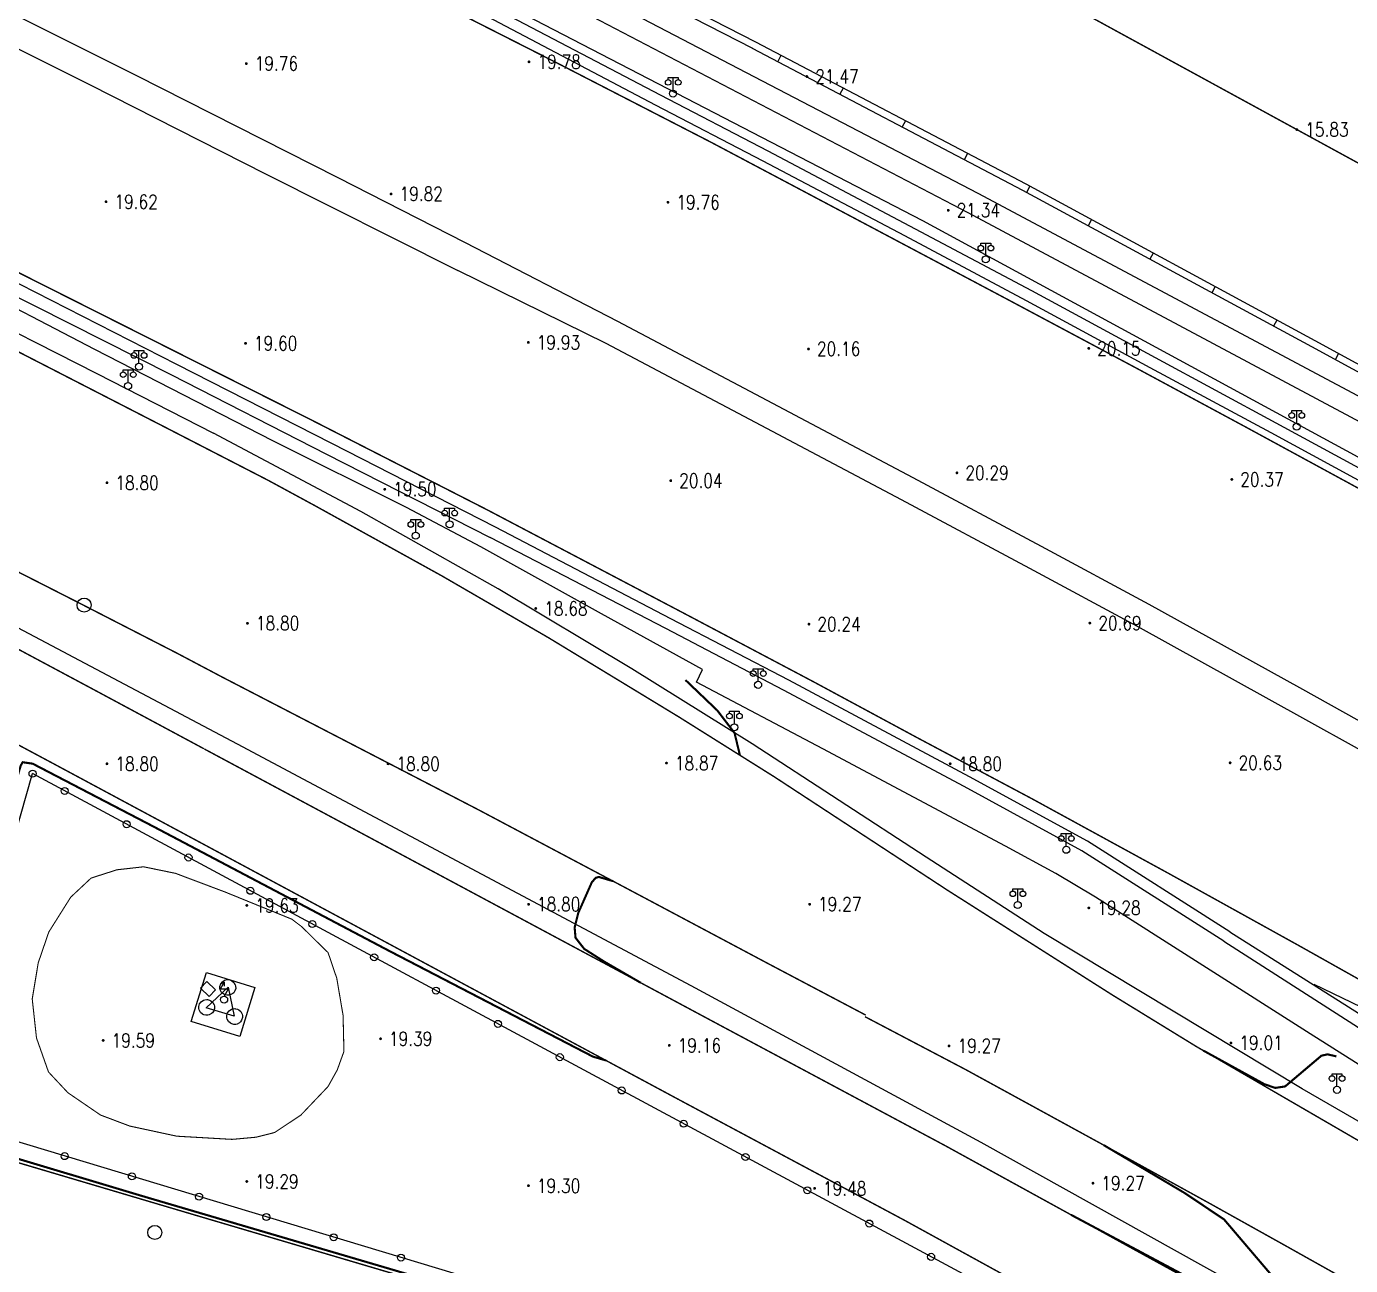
# Model space of a CAD drawing. Extents: x 404846 to 408477, y 3390929 to 3392894.
# Drawn here: x 407215.6 to 407309.8, y 3391868.7 to 3391956.9 of the extents above; entities that cross this region are included whole.
import ezdxf
from ezdxf.enums import TextEntityAlignment as Align

# ---------------------------------------------------------------- set-up
doc = ezdxf.new("R2010")
doc.units = 0
doc.header["$LTSCALE"] = 0.5
doc.layers.get('0').update_dxf_attribs({"linetype": 'CONTINUOUS'})
doc.layers.add('ASSIST', color=7, linetype='CONTINUOUS', plot=False)
for name, color, linetype in [('DGX', 2, 'CONTINUOUS'), ('DLDW', 11, 'CONTINUOUS'), ('DLSS', 4, 'CONTINUOUS'), ('DMTZ', 3, 'CONTINUOUS'), ('FZTZ', 7, 'CONTINUOUS'), ('GCD', 1, 'CONTINUOUS'), ('GXYZ', 2, 'CONTINUOUS'), ('JMD', 6, 'CONTINUOUS'), ('SXSS', 5, 'CONTINUOUS'), ('ZBTZ', 3, 'CONTINUOUS')]:
    doc.layers.add(name, color=color, linetype=linetype)
doc.styles.add('HZ', font='rs.shx', dxfattribs={"width": 0.8, "bigfont": 'hztxt.shx'})
doc.linetypes.add('10411', pattern='A,2,[150,AAA.SHX,S=1,R=0,X=0,Y=1],2,[151,AAA.SHX,S=1,R=0,X=0,Y=3],1e-11', length=4)
doc.linetypes.add('10422', pattern='A,0.75,[150,AAA.SHX,S=0.5,R=0,X=0,Y=0.5],1.5,[177,AAA.SHX,S=1,R=0,X=0,Y=0.4],0.75', length=3)
doc.linetypes.add('1161', pattern='A,0,[149,AAA.SHX,S=0.15,R=0,X=0,Y=0],-1.6', length=1.6)
doc.linetypes.add('444', pattern='A,4.5,[145,AAA.SHX,S=1,R=0,X=0,Y=1],4.5,-0.5,[146,AAA.SHX,S=1,R=0,X=0,Y=0],-0.5', length=10)
doc.linetypes.add('732', pattern='A,9,-0.5,[162,AAA.SHX,S=1,R=0,X=0,Y=0],-0.5', length=10)

# ---------------------------------------------------------------- blocks, each defined once
blk = doc.blocks.new('gc097')
for p, q in [((-0.7, 2), (-0.7, 2.3)), ((-0.7, 2.3), (0.7, 2.3)), ((0, 0.5), (0, 2.3)), ((0.7, 2.3), (0.7, 2))]:
    blk.add_line(p, q)
for centre, radius in [((-0.7, 1.6), 0.4), ((0.73, 1.6), 0.4), ((0, 0), 0.5)]:
    blk.add_circle(centre, radius)
blk = doc.blocks.new('GC200')
at = {"linetype": 'Continuous', "const_width": 0.2, "flags": 128}
blk.add_lwpolyline([(-0.1, 0, 1), (0.1, 0, 1)], format="xyb", close=True, dxfattribs=at)
blk = doc.blocks.new('gc188')
blk.add_circle((0, 0), 1)
blk = doc.blocks.new('gc170')
at = {"linetype": 'Continuous'}
blk.add_circle((0, 0), 0.5, dxfattribs=at)
blk = doc.blocks.new('gc132')
at = {"linetype": 'Continuous'}
for points in [[(0, 2.5), (-0.58, 1.5)], [(0, 2.5), (-0.52, 2.2)], [(0, 2.5), (0, 1.9)], [(0.58, 1.5), (-0.58, 1.5)], [(0.58, 1.5), (0, 0.5)]]:
    blk.add_lwpolyline(points, dxfattribs=at)
blk.add_circle((0, 0), 0.5, dxfattribs=at)

msp = doc.modelspace()

# ---------------------------------------------------------------- linework, layer by layer
at = {"layer": 'ASSIST', "linetype": 'Continuous', "flags": 128}
for points, elevation in [([(407209.108, 3391879.244), (407216.063, 3391903.677)], 18.609), ([(407328.442, 3391843.238), (407270.391, 3391874.459), (407216.063, 3391903.677)], 19.036), ([(407328.442, 3391843.238), (407209.108, 3391879.244)], 18.837)]:
    msp.add_lwpolyline(points, dxfattribs=dict(at, elevation=elevation))
at = {"layer": 'DGX', "linetype": 'Continuous', "const_width": 0.15, "elevation": 19, "flags": 128}
for points in [[(407266.395, 3391904.986), (407266.015, 3391906.569), (407264.787, 3391908.173), (407262.521, 3391910.339)], [(407256.863, 3391883.265), (407255.938, 3391883.537), (407241.444, 3391891.06), (407224.652, 3391899.919), (407216.071, 3391904.387), (407215.36, 3391904.488), (407215.224, 3391904.252), (407211.291, 3391890.692), (407207.959, 3391879.042), (407207.995, 3391878.567), (407208.504, 3391878.22), (407224.111, 3391873.544), (407257.074, 3391863.843)], [(407259.338, 3391888.793), (407256.737, 3391890.301), (407255.316, 3391891.207), (407254.699, 3391891.997), (407254.637, 3391892.723), (407254.896, 3391893.77), (407255.861, 3391895.947), (407256.135, 3391896.26), (407256.354, 3391896.325), (407257.369, 3391896.025)], [(407299.361, 3391883.972), (407303.705, 3391881.582), (407304.483, 3391881.309), (407305.192, 3391881.417), (407307.771, 3391883.602), (407308.21, 3391883.7), (407308.839, 3391883.552)], [(407289.954, 3391872.28), (407298.713, 3391867.604), (407307.448, 3391862.698), (407307.634, 3391862.77), (407307.787, 3391862.999), (407307.93, 3391863.67), (407307.777, 3391863.913), (407307.465, 3391864.174), (407300.847, 3391871.948), (407298.038, 3391873.832), (407292.276, 3391877.242)]]:
    msp.add_lwpolyline(points, dxfattribs=at)
at = {"layer": 'DGX', "linetype": 'Continuous', "const_width": 0.075, "elevation": 19.5, "flags": 128}
msp.add_lwpolyline([(407234.503, 3391893.323), (407229.767, 3391895.251), (407226.236, 3391896.581), (407223.964, 3391897.047), (407222.067, 3391896.833), (407220.231, 3391896.244), (407218.781, 3391894.884), (407217.219, 3391892.403), (407216.47, 3391890.215), (407216.042, 3391887.641), (407216.345, 3391884.864), (407217.198, 3391882.445), (407218.58, 3391880.968), (407220.903, 3391879.378), (407222.987, 3391878.594), (407226.33, 3391877.874), (407230.26, 3391877.648), (407231.958, 3391877.801), (407233.294, 3391878.138), (407235.157, 3391879.377), (407237.091, 3391881.41), (407237.744, 3391882.588), (407238.22, 3391883.904), (407238.161, 3391886.467), (407237.709, 3391889.121), (407237.093, 3391890.936), (407235.204, 3391892.795), (407234.503, 3391893.323)], close=True, dxfattribs=at)
at = {"layer": 'DLDW', "linetype": 'Continuous', "elevation": 20.034, "flags": 128}
msp.add_lwpolyline([(407229.972, 3391888.481), (407230.415, 3391886.405), (407228.429, 3391887.019), (407229.972, 3391888.481)], close=True, dxfattribs=at)
at = {"layer": 'DLSS', "linetype": 'Continuous', "const_width": 0.1, "flags": 128}
for points, elevation in [([(407133.549, 3392012.275), (407147.842, 3392005.748), (407154.976, 3392002.416), (407164.329, 3391998.052), (407171.133, 3391994.868), (407181.082, 3391990.101), (407192.573, 3391984.524), (407199.96, 3391980.96), (407209.198, 3391976.43), (407218.505, 3391971.904), (407226.161, 3391968.048), (407234.102, 3391964.03), (407240.612, 3391960.742), (407248.478, 3391956.74), (407253.443, 3391954.223), (407264.366, 3391948.598), (407274.256, 3391943.358), (407285.468, 3391937.41), (407294.642, 3391932.516), (407302.344, 3391928.367), (407302.347, 3391928.366), (407313.235, 3391922.445), (407331.049, 3391912.592)], 19.735), ([(407156.408, 3391968.129), (407181.77, 3391955.835), (407181.775, 3391955.833), (407197.006, 3391948.446), (407212.207, 3391940.775), (407236.168, 3391928.713), (407248.468, 3391922.424)], 19.055), ([(407311.994, 3391876.638), (407298.876, 3391884.253), (407292.893, 3391887.926), (407281.153, 3391895.388), (407268.866, 3391903.435), (407262.061, 3391907.707), (407252.794, 3391913.34), (407245.207, 3391917.74), (407236.168, 3391922.741), (407232.848, 3391924.542), (407225.652, 3391928.25), (407213.218, 3391934.642), (407202.614, 3391939.894), (407192.371, 3391944.95), (407182.391, 3391949.834), (407176.2, 3391952.82), (407170.267, 3391955.758), (407165.577, 3391958.181)], 19.055), ([(407228.256, 3391905.449), (407220.592, 3391909.564), (407215.473, 3391912.303), (407210.262, 3391915.102), (407206.597, 3391917.064), (407200.766, 3391920.157), (407196.064, 3391922.659), (407189.677, 3391926.047), (407181.775, 3391930.237), (407170.117, 3391936.48), (407159.537, 3391941.965), (407151.446, 3391945.929)], 18.935), ([(407158.95, 3391945.633), (407163.873, 3391943.275), (407170.088, 3391940.314), (407176.308, 3391937.314), (407186.231, 3391932.458), (407194.68, 3391928.288), (407196.414, 3391927.432), (407202.908, 3391924.176), (407206.926, 3391922.161), (407219.308, 3391915.86), (407226.357, 3391912.241), (407229.581, 3391910.537)], 18.899), ([(407225.417, 3391900.163), (407217.757, 3391904.276), (407212.639, 3391907.015), (407207.427, 3391909.814), (407203.775, 3391911.769), (407197.951, 3391914.859), (407193.249, 3391917.36), (407186.866, 3391920.747), (407178.954, 3391924.942), (407167.32, 3391931.172), (407156.836, 3391936.607), (407148.806, 3391940.541)], 18.935), ([(407287.175, 3391901.89), (407279.008, 3391906.237), (407271.617, 3391910.223), (407262.51, 3391915.038), (407248.468, 3391922.424)], 20.156), ([(407275.35, 3391886.491), (407268.35, 3391890.186), (407259.612, 3391894.835), (407247.869, 3391901.064), (407229.581, 3391910.537)], 18.949), ([(407264.9, 3391885.813), (407228.29, 3391905.43)], 18.816), ([(407380.451, 3391848.379), (407373.012, 3391852.81), (407362.928, 3391858.807), (407346.239, 3391868.588), (407336.917, 3391874.033), (407325.302, 3391880.679), (407316.951, 3391885.381), (407311.906, 3391888.216), (407306.205, 3391891.418), (407296.923, 3391896.562), (407287.175, 3391901.89)], 21.259), ([(407262.048, 3391880.479), (407225.417, 3391900.163)], 18.816), ([(407275.292, 3391886.381), (407282.457, 3391882.615), (407287.91, 3391879.632), (407293.904, 3391876.351), (407299.806, 3391873.099), (407304.964, 3391870.221), (407310.677, 3391867.017), (407317.02, 3391863.426), (407321.674, 3391860.748), (407327.887, 3391857.147), (407341.479, 3391849.327), (407350.831, 3391843.896), (407358.023, 3391839.725), (407366.536, 3391834.709), (407374.716, 3391829.907)], 18.945), ([(407311.528, 3391860.228), (407297.576, 3391868.09), (407281.013, 3391877.195), (407264.9, 3391885.813)], 18.934), ([(407190.951, 3391883.053), (407207.083, 3391878.349), (407226.994, 3391872.448), (407253.987, 3391864.468), (407277.353, 3391857.565), (407299.644, 3391850.836), (407320.425, 3391844.675), (407325.712, 3391843.143), (407329.307, 3391842.046), (407329.463, 3391842.021), (407329.671, 3391842.052), (407329.855, 3391842.151), (407329.994, 3391842.308), (407330.058, 3391842.451), (407330.079, 3391842.554), (407330.066, 3391842.763), (407330.009, 3391842.91), (407329.95, 3391842.998), (407329.793, 3391843.136), (407327.898, 3391844.148), (407322.431, 3391847.235), (407315.491, 3391851.15), (407308.6, 3391855.037)], 18.816), ([(407308.6, 3391855.037), (407294.635, 3391862.805), (407278.129, 3391871.878), (407262.048, 3391880.479)], 18.934)]:
    msp.add_lwpolyline(points, dxfattribs=dict(at, elevation=elevation))
at = {"layer": 'DMTZ', "linetype": '10422', "flags": 128}
for points, elevation in [([(407396.663, 3391880.069), (407393.439, 3391881.776), (407379.536, 3391889.098), (407360.319, 3391899.297), (407337.432, 3391911.392), (407322.017, 3391919.883), (407279.422, 3391943.013), (407247.118, 3391959.766)], 21.953), ([(407306.971, 3391885.159), (407291.697, 3391894.877), (407288.881, 3391896.57), (407285.296, 3391898.514), (407272.299, 3391905.433), (407263.299, 3391910.191)], 20.011), ([(407331.479, 3391869.397), (407323.284, 3391874.856), (407315.494, 3391879.768), (407306.971, 3391885.159)], 20.904)]:
    msp.add_lwpolyline(points, dxfattribs=dict(at, elevation=elevation))
at = {"layer": 'DMTZ', "linetype": '10411', "elevation": 19.51, "flags": 128}
msp.add_lwpolyline([(407263.299, 3391910.191), (407263.728, 3391911.083), (407256.545, 3391915.045), (407247.972, 3391919.815), (407242.683, 3391922.625), (407233.161, 3391927.356), (407220.49, 3391933.873), (407210.923, 3391938.847)], dxfattribs=at)
at = {"layer": 'DMTZ', "linetype": '10422', "elevation": 20.194, "flags": 128}
for points in [[(407230.021, 3391889.019), (407230.163, 3391888.983), (407230.251, 3391888.939), (407230.398, 3391888.81), (407230.491, 3391888.638), (407230.514, 3391888.543), (407230.517, 3391888.396), (407230.461, 3391888.209), (407230.379, 3391888.087), (407230.308, 3391888.019), (407230.136, 3391887.926), (407230.041, 3391887.903), (407229.894, 3391887.9), (407229.751, 3391887.936), (407229.664, 3391887.979), (407229.517, 3391888.109), (407229.424, 3391888.28), (407229.401, 3391888.376), (407229.398, 3391888.523), (407229.453, 3391888.71), (407229.57, 3391888.867), (407229.733, 3391888.975), (407229.826, 3391889.007), (407229.972, 3391889.022), (407230.021, 3391889.019)], [(407228.517, 3391887.595), (407228.66, 3391887.559), (407228.747, 3391887.516), (407228.894, 3391887.386), (407228.987, 3391887.215), (407229.01, 3391887.119), (407229.013, 3391886.972), (407228.957, 3391886.785), (407228.875, 3391886.663), (407228.804, 3391886.595), (407228.632, 3391886.502), (407228.537, 3391886.479), (407228.39, 3391886.476), (407228.248, 3391886.512), (407228.16, 3391886.556), (407228.013, 3391886.685), (407227.92, 3391886.857), (407227.897, 3391886.952), (407227.894, 3391887.099), (407227.95, 3391887.286), (407228.066, 3391887.444), (407228.229, 3391887.552), (407228.322, 3391887.583), (407228.468, 3391887.598), (407228.517, 3391887.595)], [(407230.503, 3391886.95), (407230.645, 3391886.915), (407230.733, 3391886.871), (407230.88, 3391886.742), (407230.973, 3391886.57), (407230.996, 3391886.475), (407230.999, 3391886.328), (407230.943, 3391886.14), (407230.861, 3391886.018), (407230.79, 3391885.951), (407230.618, 3391885.857), (407230.523, 3391885.834), (407230.376, 3391885.832), (407230.234, 3391885.867), (407230.146, 3391885.911), (407229.999, 3391886.04), (407229.906, 3391886.212), (407229.883, 3391886.307), (407229.88, 3391886.454), (407229.936, 3391886.642), (407230.052, 3391886.799), (407230.215, 3391886.907), (407230.308, 3391886.938), (407230.454, 3391886.954), (407230.503, 3391886.95)]]:
    msp.add_lwpolyline(points, close=True, dxfattribs=at)
at = {"layer": 'FZTZ', "linetype": 'Continuous', "elevation": 21.579, "flags": 128}
msp.add_lwpolyline([(407228.465, 3391888.878), (407229.079, 3391888.292), (407228.633, 3391887.825), (407228.019, 3391888.411), (407228.465, 3391888.878)], close=True, dxfattribs=at)
at = {"layer": 'GXYZ', "linetype": '732', "flags": 128}
for points, elevation in [([(407088.29, 3392038.438), (407111.508, 3392028.213), (407174.305, 3391999.013), (407228.185, 3391973.239), (407256.05, 3391959.222), (407283.333, 3391944.984), (407330.104, 3391920.055), (407384.307, 3391891.463), (407398.679, 3391883.986)], 21.866), ([(407087.885, 3392037.524), (407111.282, 3392027.124), (407126.09, 3392020.341), (407173.64, 3391997.604), (407227.499, 3391971.84), (407255.34, 3391957.836), (407282.606, 3391943.606), (407329.745, 3391918.436), (407383.865, 3391890.608), (407398.242, 3391883.116)], 21.792)]:
    msp.add_lwpolyline(points, dxfattribs=dict(at, elevation=elevation))
at = {"layer": 'JMD', "linetype": '444', "flags": 128}
for points, elevation in [([(407069.821, 3391984.553), (407109.689, 3391966.979), (407120.625, 3391961.945), (407150.464, 3391948.067), (407164.964, 3391940.791), (407167.112, 3391939.713), (407180.662, 3391932.466), (407196.058, 3391924.296), (407214.602, 3391914.294), (407230.622, 3391905.79)], 22.133), ([(407230.622, 3391905.79), (407262.91, 3391888.591), (407283.54, 3391877.441), (407315.227, 3391859.806), (407336.307, 3391847.972), (407354.377, 3391837.479), (407375.351, 3391825.009)], 21.895)]:
    msp.add_lwpolyline(points, dxfattribs=dict(at, elevation=elevation))
at = {"layer": 'SXSS', "linetype": 'Continuous'}
for p, q in [((407269.319, 3391954.796), (407269.086, 3391954.353)), ((407273.744, 3391952.468), (407273.511, 3391952.026)), ((407278.17, 3391950.141), (407277.937, 3391949.699)), ((407282.595, 3391947.814), (407282.362, 3391947.371)), ((407287.018, 3391945.483), (407286.78, 3391945.044)), ((407291.415, 3391943.102), (407291.177, 3391942.662)), ((407295.811, 3391940.72), (407295.573, 3391940.28)), ((407300.208, 3391938.338), (407299.969, 3391937.899)), ((407304.604, 3391935.957), (407304.366, 3391935.517)), ((407308.998, 3391933.571), (407308.759, 3391933.132))]:
    msp.add_line(p, q, dxfattribs=at)
at = {"layer": 'SXSS', "linetype": 'Continuous', "flags": 128}
for points, elevation in [([(407260.751, 3391951.96), (407247.014, 3391959.175), (407227.414, 3391969.089), (407207.526, 3391978.982), (407188.249, 3391988.3)], 19.658), ([(407260.387, 3391951.26), (407246.654, 3391958.477), (407227.062, 3391968.387), (407207.18, 3391978.277), (407187.907, 3391987.593)], 19.658), ([(407393.44, 3391880.895), (407376.098, 3391890.033), (407362.081, 3391897.507), (407351.85, 3391902.913), (407340.562, 3391908.859), (407332.866, 3391912.978), (407322.113, 3391918.931), (407312.114, 3391924.526), (407304.56, 3391928.629), (407295.969, 3391933.26), (407287.158, 3391938.026), (407278.489, 3391942.64), (407268.417, 3391947.972), (407260.751, 3391951.96)], 20.548), ([(407393.099, 3391880.247), (407375.757, 3391889.386), (407361.713, 3391896.813), (407351.483, 3391902.218), (407340.193, 3391908.165), (407332.496, 3391912.286), (407321.73, 3391918.242), (407311.733, 3391923.835), (407304.185, 3391927.935), (407295.594, 3391932.566), (407286.785, 3391937.331), (407278.119, 3391941.944), (407268.05, 3391947.274), (407260.387, 3391951.26)], 20.548), ([(407248.996, 3391921.215), (407237.366, 3391927.161), (407226.32, 3391932.798), (407211.806, 3391940.187), (407211.417, 3391939.397), (407225.943, 3391932.057), (407236.989, 3391926.421), (407248.618, 3391920.476)], 19.437), ([(407301.251, 3391892.426), (407291.119, 3391898.861), (407282.734, 3391903.445), (407269.874, 3391910.322), (407261.483, 3391914.696), (407248.996, 3391921.215)], 20.143), ([(407300.83, 3391891.764), (407290.72, 3391898.184), (407282.361, 3391902.755), (407269.508, 3391909.627), (407261.12, 3391913.999), (407248.618, 3391920.476)], 20.143), ([(407300.83, 3391891.764), (407314.7, 3391882.869), (407324.988, 3391876.281), (407330.374, 3391872.858), (407339.12, 3391867.224), (407349.229, 3391860.748), (407358.159, 3391855.052)], 20.912), ([(407301.251, 3391892.426), (407315.177, 3391883.616), (407325.465, 3391877.029), (407330.851, 3391873.605), (407339.599, 3391867.97), (407349.708, 3391861.494), (407358.602, 3391855.749)], 20.912)]:
    msp.add_lwpolyline(points, dxfattribs=dict(at, elevation=elevation))
at = {"layer": 'SXSS', "linetype": '10422', "flags": 128}
for points, elevation in [([(407267.307, 3391955.289), (407243.194, 3391967.639), (407223.27, 3391977.62)], 24.258), ([(407321.93, 3391925.954), (407307.091, 3391934.041), (407286.531, 3391945.179), (407267.302, 3391955.291)], 24.471)]:
    msp.add_lwpolyline(points, dxfattribs=dict(at, elevation=elevation))
at = {"layer": 'SXSS', "color": 7, "linetype": 'Continuous', "flags": 128}
for points, elevation in [([(407267.535, 3391955.734), (407243.42, 3391968.085), (407223.494, 3391978.067)], 24.258), ([(407322.169, 3391926.393), (407307.33, 3391934.48), (407286.766, 3391945.62), (407267.535, 3391955.734)], 24.471)]:
    msp.add_lwpolyline(points, dxfattribs=dict(at, elevation=elevation))
at = {"layer": 'SXSS', "linetype": 'Continuous', "const_width": 0.1, "elevation": 15.831, "flags": 128}
msp.add_lwpolyline([(407276.813, 3391965.467), (407318.031, 3391942.956), (407333.328, 3391934.462)], dxfattribs=at)
at = {"layer": 'ZBTZ', "linetype": '1161', "flags": 128}
for points, elevation in [([(407246.875, 3391941.451), (407237.803, 3391946.085), (407223.444, 3391953.358), (407211.883, 3391959.153), (407200.908, 3391964.561), (407187.337, 3391971.229), (407174.436, 3391977.438)], 19.927), ([(407175.945, 3391974.552), (407191.918, 3391966.71), (407208.877, 3391958.337), (407220.161, 3391952.686), (407232.64, 3391946.37), (407246.324, 3391939.473)], 19.895), ([(407387.137, 3391863.261), (407381.759, 3391866.482), (407373.415, 3391871.434), (407364.769, 3391876.502), (407356.778, 3391881.154), (407348.412, 3391885.964), (407341.569, 3391889.905), (407331.056, 3391895.85), (407324.003, 3391899.863), (407306.236, 3391909.778), (407295.526, 3391915.716), (407287.852, 3391919.85), (407278.718, 3391924.722), (407267.524, 3391930.661), (407257.707, 3391935.862), (407246.875, 3391941.451)], 20.857), ([(407387.859, 3391860.816), (407380.416, 3391865.25), (407370.274, 3391871.281), (407353.568, 3391881.024), (407344.032, 3391886.439), (407332.36, 3391893.119), (407323.958, 3391897.846), (407318.91, 3391900.683), (407313.172, 3391903.906), (407303.84, 3391909.077), (407294.687, 3391914.151), (407287.013, 3391918.284), (407277.884, 3391923.154), (407266.692, 3391929.091), (407256.884, 3391934.288), (407246.324, 3391939.473)], 20.873), ([(407210.627, 3391937.227), (407220.645, 3391932.143), (407228.938, 3391927.915)], 18.951), ([(407267.262, 3391905.809), (407258.699, 3391911.138), (407249.188, 3391916.826), (407239.414, 3391922.334), (407228.938, 3391927.915)], 18.703), ([(407368.045, 3391845.59), (407357.438, 3391851.804), (407344.415, 3391859.384), (407329.001, 3391868.282), (407317.045, 3391875.104), (407306.409, 3391881.236), (407288.049, 3391892.298), (407279.655, 3391897.736), (407267.262, 3391905.809)], 19.033), ([(407307.225, 3391888.693), (407311.256, 3391886.746), (407324.859, 3391878.186), (407338.71, 3391869.337), (407353.014, 3391860.08), (407360.407, 3391855.356)], 20.792)]:
    msp.add_lwpolyline(points, dxfattribs=dict(at, elevation=elevation))
at = {"layer": 'ZBTZ', "linetype": '1161', "elevation": 19.633, "flags": 128}
msp.add_lwpolyline([(407228.434, 3391889.532), (407231.891, 3391888.454), (407230.802, 3391884.965), (407227.346, 3391886.043), (407228.434, 3391889.532)], close=True, dxfattribs=at)

# ---------------------------------------------------------------- block references
at = {"layer": 'DLDW', "linetype": 'Continuous', "xscale": 0.5, "yscale": 0.5}
for name, p in [('gc097', (407261.641, 3391952.072, 19.722)), ('gc097', (407283.889, 3391940.277, 20.072)), ('gc097', (407223.636, 3391932.639, 19.247)), ('gc097', (407222.864, 3391931.271, 18.936)), ('gc097', (407306.013, 3391928.37, 20.096)), ('gc097', (407243.332, 3391920.612, 18.805)), ('gc097', (407245.735, 3391921.42, 19.589)), ('gc097', (407267.692, 3391909.997, 20.025)), ('gc097', (407266.003, 3391906.974, 19.025)), ('gc097', (407289.616, 3391898.259, 20.018)), ('gc097', (407286.166, 3391894.322, 18.63)), ('gc132', (407229.697, 3391887.596)), ('gc097', (407308.88, 3391881.174, 19.199))]:
    msp.add_blockref(name, p, dxfattribs=at)
at = {"layer": 'GCD', "linetype": 'Continuous'}
ref = msp.add_blockref('GC200', (407231.272, 3391954.211, 19.76), dxfattribs=dict(at, xscale=0.5, yscale=0.5, zscale=0.5))
ref.add_attrib('height', '19.76', dxfattribs={"linetype": 'Continuous', "height": 1, "style": 'HZ', "width": 0.8}).set_placement((407231.872, 3391954.211, 19.76), align=Align.MIDDLE_LEFT)
ref = msp.add_blockref('GC200', (407251.391, 3391954.334, 19.78), dxfattribs=dict(at, xscale=0.5, yscale=0.5, zscale=0.5))
ref.add_attrib('height', '19.78', dxfattribs={"linetype": 'Continuous', "height": 1, "style": 'HZ', "width": 0.8}).set_placement((407251.991, 3391954.334, 19.78), align=Align.MIDDLE_LEFT)
ref = msp.add_blockref('GC200', (407271.158, 3391953.291, 21.467), dxfattribs=dict(at, xscale=0.5, yscale=0.5, zscale=0.5))
ref.add_attrib('height', '21.47', dxfattribs={"linetype": 'Continuous', "height": 1, "style": 'HZ', "width": 0.8}).set_placement((407271.758, 3391953.291, 21.467), align=Align.MIDDLE_LEFT)
ref = msp.add_blockref('GC200', (407306.023, 3391949.514, 15.831), dxfattribs=dict(at, xscale=0.5, yscale=0.5, zscale=0.5))
ref.add_attrib('height', '15.83', dxfattribs={"linetype": 'Continuous', "height": 1, "style": 'HZ', "width": 0.8}).set_placement((407306.623, 3391949.514, 15.831), align=Align.MIDDLE_LEFT)
ref = msp.add_blockref('GC200', (407241.576, 3391944.932, 19.824), dxfattribs=dict(at, xscale=0.5, yscale=0.5, zscale=0.5))
ref.add_attrib('height', '19.82', dxfattribs={"linetype": 'Continuous', "height": 1, "style": 'HZ', "width": 0.8}).set_placement((407242.176, 3391944.932, 19.824), align=Align.MIDDLE_LEFT)
ref = msp.add_blockref('GC200', (407221.293, 3391944.38, 19.618), dxfattribs=dict(at, xscale=0.5, yscale=0.5, zscale=0.5))
ref.add_attrib('height', '19.62', dxfattribs={"linetype": 'Continuous', "height": 1, "style": 'HZ', "width": 0.8}).set_placement((407221.893, 3391944.38, 19.618), align=Align.MIDDLE_LEFT)
ref = msp.add_blockref('GC200', (407261.277, 3391944.337, 19.764), dxfattribs=dict(at, xscale=0.5, yscale=0.5, zscale=0.5))
ref.add_attrib('height', '19.76', dxfattribs={"linetype": 'Continuous', "height": 1, "style": 'HZ', "width": 0.8}).set_placement((407261.877, 3391944.337, 19.764), align=Align.MIDDLE_LEFT)
ref = msp.add_blockref('GC200', (407281.219, 3391943.768, 21.338), dxfattribs=dict(at, xscale=0.5, yscale=0.5, zscale=0.5))
ref.add_attrib('height', '21.34', dxfattribs={"linetype": 'Continuous', "height": 1, "style": 'HZ', "width": 0.8}).set_placement((407281.819, 3391943.768, 21.338), align=Align.MIDDLE_LEFT)
ref = msp.add_blockref('GC200', (407231.219, 3391934.301, 19.602), dxfattribs=dict(at, xscale=0.5, yscale=0.5, zscale=0.5))
ref.add_attrib('height', '19.60', dxfattribs={"linetype": 'Continuous', "height": 1, "style": 'HZ', "width": 0.8}).set_placement((407231.819, 3391934.301, 19.602), align=Align.MIDDLE_LEFT)
ref = msp.add_blockref('GC200', (407251.34, 3391934.365, 19.933), dxfattribs=dict(at, xscale=0.5, yscale=0.5, zscale=0.5))
ref.add_attrib('height', '19.93', dxfattribs={"linetype": 'Continuous', "height": 1, "style": 'HZ', "width": 0.8}).set_placement((407251.94, 3391934.365, 19.933), align=Align.MIDDLE_LEFT)
ref = msp.add_blockref('GC200', (407271.276, 3391933.901, 20.164), dxfattribs=dict(at, xscale=0.5, yscale=0.5, zscale=0.5))
ref.add_attrib('height', '20.16', dxfattribs={"linetype": 'Continuous', "height": 1, "style": 'HZ', "width": 0.8}).set_placement((407271.876, 3391933.901, 20.164), align=Align.MIDDLE_LEFT)
ref = msp.add_blockref('GC200', (407291.219, 3391933.941, 20.149), dxfattribs=dict(at, xscale=0.5, yscale=0.5, zscale=0.5))
ref.add_attrib('height', '20.15', dxfattribs={"linetype": 'Continuous', "height": 1, "style": 'HZ', "width": 0.8}).set_placement((407291.819, 3391933.941, 20.149), align=Align.MIDDLE_LEFT)
ref = msp.add_blockref('GC200', (407281.836, 3391925.082, 20.29), dxfattribs=dict(at, xscale=0.5, yscale=0.5, zscale=0.5))
ref.add_attrib('height', '20.29', dxfattribs={"linetype": 'Continuous', "height": 1, "style": 'HZ', "width": 0.8}).set_placement((407282.436, 3391925.082, 20.29), align=Align.MIDDLE_LEFT)
ref = msp.add_blockref('GC200', (407221.358, 3391924.379, 18.8), dxfattribs=dict(at, xscale=0.5, yscale=0.5, zscale=0.5))
ref.add_attrib('height', '18.80', dxfattribs={"linetype": 'Continuous', "height": 1, "style": 'HZ', "width": 0.8}).set_placement((407221.958, 3391924.379, 18.8), align=Align.MIDDLE_LEFT)
ref = msp.add_blockref('GC200', (407261.474, 3391924.526, 20.035), dxfattribs=dict(at, xscale=0.5, yscale=0.5, zscale=0.5))
ref.add_attrib('height', '20.04', dxfattribs={"linetype": 'Continuous', "height": 1, "style": 'HZ', "width": 0.8}).set_placement((407262.074, 3391924.526, 20.035), align=Align.MIDDLE_LEFT)
ref = msp.add_blockref('GC200', (407301.397, 3391924.614, 20.369), dxfattribs=dict(at, xscale=0.5, yscale=0.5, zscale=0.5))
ref.add_attrib('height', '20.37', dxfattribs={"linetype": 'Continuous', "height": 1, "style": 'HZ', "width": 0.8}).set_placement((407301.997, 3391924.614, 20.369), align=Align.MIDDLE_LEFT)
ref = msp.add_blockref('GC200', (407241.126, 3391923.916, 19.502), dxfattribs=dict(at, xscale=0.5, yscale=0.5, zscale=0.5))
ref.add_attrib('height', '19.50', dxfattribs={"linetype": 'Continuous', "height": 1, "style": 'HZ', "width": 0.8}).set_placement((407241.726, 3391923.916, 19.502), align=Align.MIDDLE_LEFT)
ref = msp.add_blockref('GC200', (407251.871, 3391915.433, 18.682), dxfattribs=dict(at, xscale=0.5, yscale=0.5, zscale=0.5))
ref.add_attrib('height', '18.68', dxfattribs={"linetype": 'Continuous', "height": 1, "style": 'HZ', "width": 0.8}).set_placement((407252.471, 3391915.433, 18.682), align=Align.MIDDLE_LEFT)
ref = msp.add_blockref('GC200', (407231.358, 3391914.379, 18.8), dxfattribs=dict(at, xscale=0.5, yscale=0.5, zscale=0.5))
ref.add_attrib('height', '18.80', dxfattribs={"linetype": 'Continuous', "height": 1, "style": 'HZ', "width": 0.8}).set_placement((407231.958, 3391914.379, 18.8), align=Align.MIDDLE_LEFT)
ref = msp.add_blockref('GC200', (407271.306, 3391914.316, 20.239), dxfattribs=dict(at, xscale=0.5, yscale=0.5, zscale=0.5))
ref.add_attrib('height', '20.24', dxfattribs={"linetype": 'Continuous', "height": 1, "style": 'HZ', "width": 0.8}).set_placement((407271.906, 3391914.316, 20.239), align=Align.MIDDLE_LEFT)
ref = msp.add_blockref('GC200', (407291.296, 3391914.39, 20.688), dxfattribs=dict(at, xscale=0.5, yscale=0.5, zscale=0.5))
ref.add_attrib('height', '20.69', dxfattribs={"linetype": 'Continuous', "height": 1, "style": 'HZ', "width": 0.8}).set_placement((407291.896, 3391914.39, 20.688), align=Align.MIDDLE_LEFT)
ref = msp.add_blockref('GC200', (407221.358, 3391904.379, 18.8), dxfattribs=dict(at, xscale=0.5, yscale=0.5, zscale=0.5))
ref.add_attrib('height', '18.80', dxfattribs={"linetype": 'Continuous', "height": 1, "style": 'HZ', "width": 0.8}).set_placement((407221.958, 3391904.379, 18.8), align=Align.MIDDLE_LEFT)
ref = msp.add_blockref('GC200', (407241.358, 3391904.379, 18.8), dxfattribs=dict(at, xscale=0.5, yscale=0.5, zscale=0.5))
ref.add_attrib('height', '18.80', dxfattribs={"linetype": 'Continuous', "height": 1, "style": 'HZ', "width": 0.8}).set_placement((407241.958, 3391904.379, 18.8), align=Align.MIDDLE_LEFT)
ref = msp.add_blockref('GC200', (407261.169, 3391904.427, 18.869), dxfattribs=dict(at, xscale=0.5, yscale=0.5, zscale=0.5))
ref.add_attrib('height', '18.87', dxfattribs={"linetype": 'Continuous', "height": 1, "style": 'HZ', "width": 0.8}).set_placement((407261.769, 3391904.427, 18.869), align=Align.MIDDLE_LEFT)
ref = msp.add_blockref('GC200', (407281.358, 3391904.379, 18.8), dxfattribs=dict(at, xscale=0.5, yscale=0.5, zscale=0.5))
ref.add_attrib('height', '18.80', dxfattribs={"linetype": 'Continuous', "height": 1, "style": 'HZ', "width": 0.8}).set_placement((407281.958, 3391904.379, 18.8), align=Align.MIDDLE_LEFT)
ref = msp.add_blockref('GC200', (407301.277, 3391904.446, 20.632), dxfattribs=dict(at, xscale=0.5, yscale=0.5, zscale=0.5))
ref.add_attrib('height', '20.63', dxfattribs={"linetype": 'Continuous', "height": 1, "style": 'HZ', "width": 0.8}).set_placement((407301.877, 3391904.446, 20.632), align=Align.MIDDLE_LEFT)
ref = msp.add_blockref('GC200', (407231.312, 3391894.297, 19.625), dxfattribs=dict(at, xscale=0.5, yscale=0.5, zscale=0.5))
ref.add_attrib('height', '19.63', dxfattribs={"linetype": 'Continuous', "height": 1, "style": 'HZ', "width": 0.8}).set_placement((407231.912, 3391894.297, 19.625), align=Align.MIDDLE_LEFT)
ref = msp.add_blockref('GC200', (407251.358, 3391894.379, 18.8), dxfattribs=dict(at, xscale=0.5, yscale=0.5, zscale=0.5))
ref.add_attrib('height', '18.80', dxfattribs={"linetype": 'Continuous', "height": 1, "style": 'HZ', "width": 0.8}).set_placement((407251.958, 3391894.379, 18.8), align=Align.MIDDLE_LEFT)
ref = msp.add_blockref('GC200', (407271.358, 3391894.379, 19.27), dxfattribs=dict(at, xscale=0.5, yscale=0.5, zscale=0.5))
ref.add_attrib('height', '19.27', dxfattribs={"linetype": 'Continuous', "height": 1, "style": 'HZ', "width": 0.8}).set_placement((407271.958, 3391894.379, 19.27), align=Align.MIDDLE_LEFT)
ref = msp.add_blockref('GC200', (407291.223, 3391894.121, 19.278), dxfattribs=dict(at, xscale=0.5, yscale=0.5, zscale=0.5))
ref.add_attrib('height', '19.28', dxfattribs={"linetype": 'Continuous', "height": 1, "style": 'HZ', "width": 0.8}).set_placement((407291.823, 3391894.121, 19.278), align=Align.MIDDLE_LEFT)
ref = msp.add_blockref('GC200', (407221.09, 3391884.687, 19.591), dxfattribs=dict(at, xscale=0.5, yscale=0.5, zscale=0.5))
ref.add_attrib('height', '19.59', dxfattribs={"linetype": 'Continuous', "height": 1, "style": 'HZ', "width": 0.8}).set_placement((407221.69, 3391884.687, 19.591), align=Align.MIDDLE_LEFT)
ref = msp.add_blockref('GC200', (407240.826, 3391884.808, 19.393), dxfattribs=dict(at, xscale=0.5, yscale=0.5, zscale=0.5))
ref.add_attrib('height', '19.39', dxfattribs={"linetype": 'Continuous', "height": 1, "style": 'HZ', "width": 0.8}).set_placement((407241.426, 3391884.808, 19.393), align=Align.MIDDLE_LEFT)
ref = msp.add_blockref('GC200', (407301.336, 3391884.511, 19.013), dxfattribs=dict(at, xscale=0.5, yscale=0.5, zscale=0.5))
ref.add_attrib('height', '19.01', dxfattribs={"linetype": 'Continuous', "height": 1, "style": 'HZ', "width": 0.8}).set_placement((407301.936, 3391884.511, 19.013), align=Align.MIDDLE_LEFT)
ref = msp.add_blockref('GC200', (407261.372, 3391884.338, 19.161), dxfattribs=dict(at, xscale=0.5, yscale=0.5, zscale=0.5))
ref.add_attrib('height', '19.16', dxfattribs={"linetype": 'Continuous', "height": 1, "style": 'HZ', "width": 0.8}).set_placement((407261.972, 3391884.338, 19.161), align=Align.MIDDLE_LEFT)
ref = msp.add_blockref('GC200', (407281.277, 3391884.3, 19.272), dxfattribs=dict(at, xscale=0.5, yscale=0.5, zscale=0.5))
ref.add_attrib('height', '19.27', dxfattribs={"linetype": 'Continuous', "height": 1, "style": 'HZ', "width": 0.8}).set_placement((407281.877, 3391884.3, 19.272), align=Align.MIDDLE_LEFT)
ref = msp.add_blockref('GC200', (407231.31, 3391874.652, 19.289), dxfattribs=dict(at, xscale=0.5, yscale=0.5, zscale=0.5))
ref.add_attrib('height', '19.29', dxfattribs={"linetype": 'Continuous', "height": 1, "style": 'HZ', "width": 0.8}).set_placement((407231.91, 3391874.652, 19.289), align=Align.MIDDLE_LEFT)
ref = msp.add_blockref('GC200', (407251.352, 3391874.349, 19.298), dxfattribs=dict(at, xscale=0.5, yscale=0.5, zscale=0.5))
ref.add_attrib('height', '19.30', dxfattribs={"linetype": 'Continuous', "height": 1, "style": 'HZ', "width": 0.8}).set_placement((407251.952, 3391874.349, 19.298), align=Align.MIDDLE_LEFT)
ref = msp.add_blockref('GC200', (407271.71, 3391874.161, 19.483), dxfattribs=dict(at, xscale=0.5, yscale=0.5, zscale=0.5))
ref.add_attrib('height', '19.48', dxfattribs={"linetype": 'Continuous', "height": 1, "style": 'HZ', "width": 0.8}).set_placement((407272.31, 3391874.161, 19.483), align=Align.MIDDLE_LEFT)
ref = msp.add_blockref('GC200', (407291.514, 3391874.529, 19.272), dxfattribs=dict(at, xscale=0.5, yscale=0.5, zscale=0.5))
ref.add_attrib('height', '19.27', dxfattribs={"linetype": 'Continuous', "height": 1, "style": 'HZ', "width": 0.8}).set_placement((407292.114, 3391874.529, 19.272), align=Align.MIDDLE_LEFT)
at = {"layer": 'GXYZ', "linetype": 'Continuous', "xscale": 0.5, "yscale": 0.5}
for p in [(407219.734, 3391915.676, 18.881), (407224.76, 3391871.027, 18.607)]:
    msp.add_blockref('gc188', p, dxfattribs=at)
at = {"layer": 'ZBTZ', "linetype": 'Continuous', "xscale": 0.5, "yscale": 0.5}
for p, rotation in [((407216.063, 3391903.677), 151.7283076268736), ((407216.063, 3391903.677), 74.11067891643168), ((407218.353, 3391902.445), 151.7283076268736), ((407222.757, 3391900.077), 151.7283076268736), ((407227.16, 3391897.709), 151.7283076268736), ((407231.564, 3391895.34), 151.7283076268736), ((407235.968, 3391892.972), 151.7283076268736), ((407240.371, 3391890.604), 151.7283076268736), ((407244.775, 3391888.236), 151.7283076268736), ((407249.178, 3391885.867), 151.7283076268736), ((407253.582, 3391883.499), 151.7283076268736), ((407257.985, 3391881.131), 151.7283076268736), ((407262.389, 3391878.763), 151.7283076268736), ((407218.344, 3391876.457), 163.2101468667068), ((407266.793, 3391876.394), 151.7283076268736), ((407223.131, 3391875.013), 163.2101468667068), ((407227.918, 3391873.569), 163.2101468667068), ((407271.196, 3391874.026), 151.7277387573352), ((407232.705, 3391872.124), 163.2101468667068), ((407275.6, 3391871.658), 151.7277387573352), ((407237.492, 3391870.68), 163.2101468667068), ((407242.279, 3391869.236), 163.2101468667068), ((407280.003, 3391869.289), 151.7277387573352)]:
    msp.add_blockref('gc170', p, dxfattribs=dict(at, rotation=rotation))

doc.saveas('drawing.dxf')
